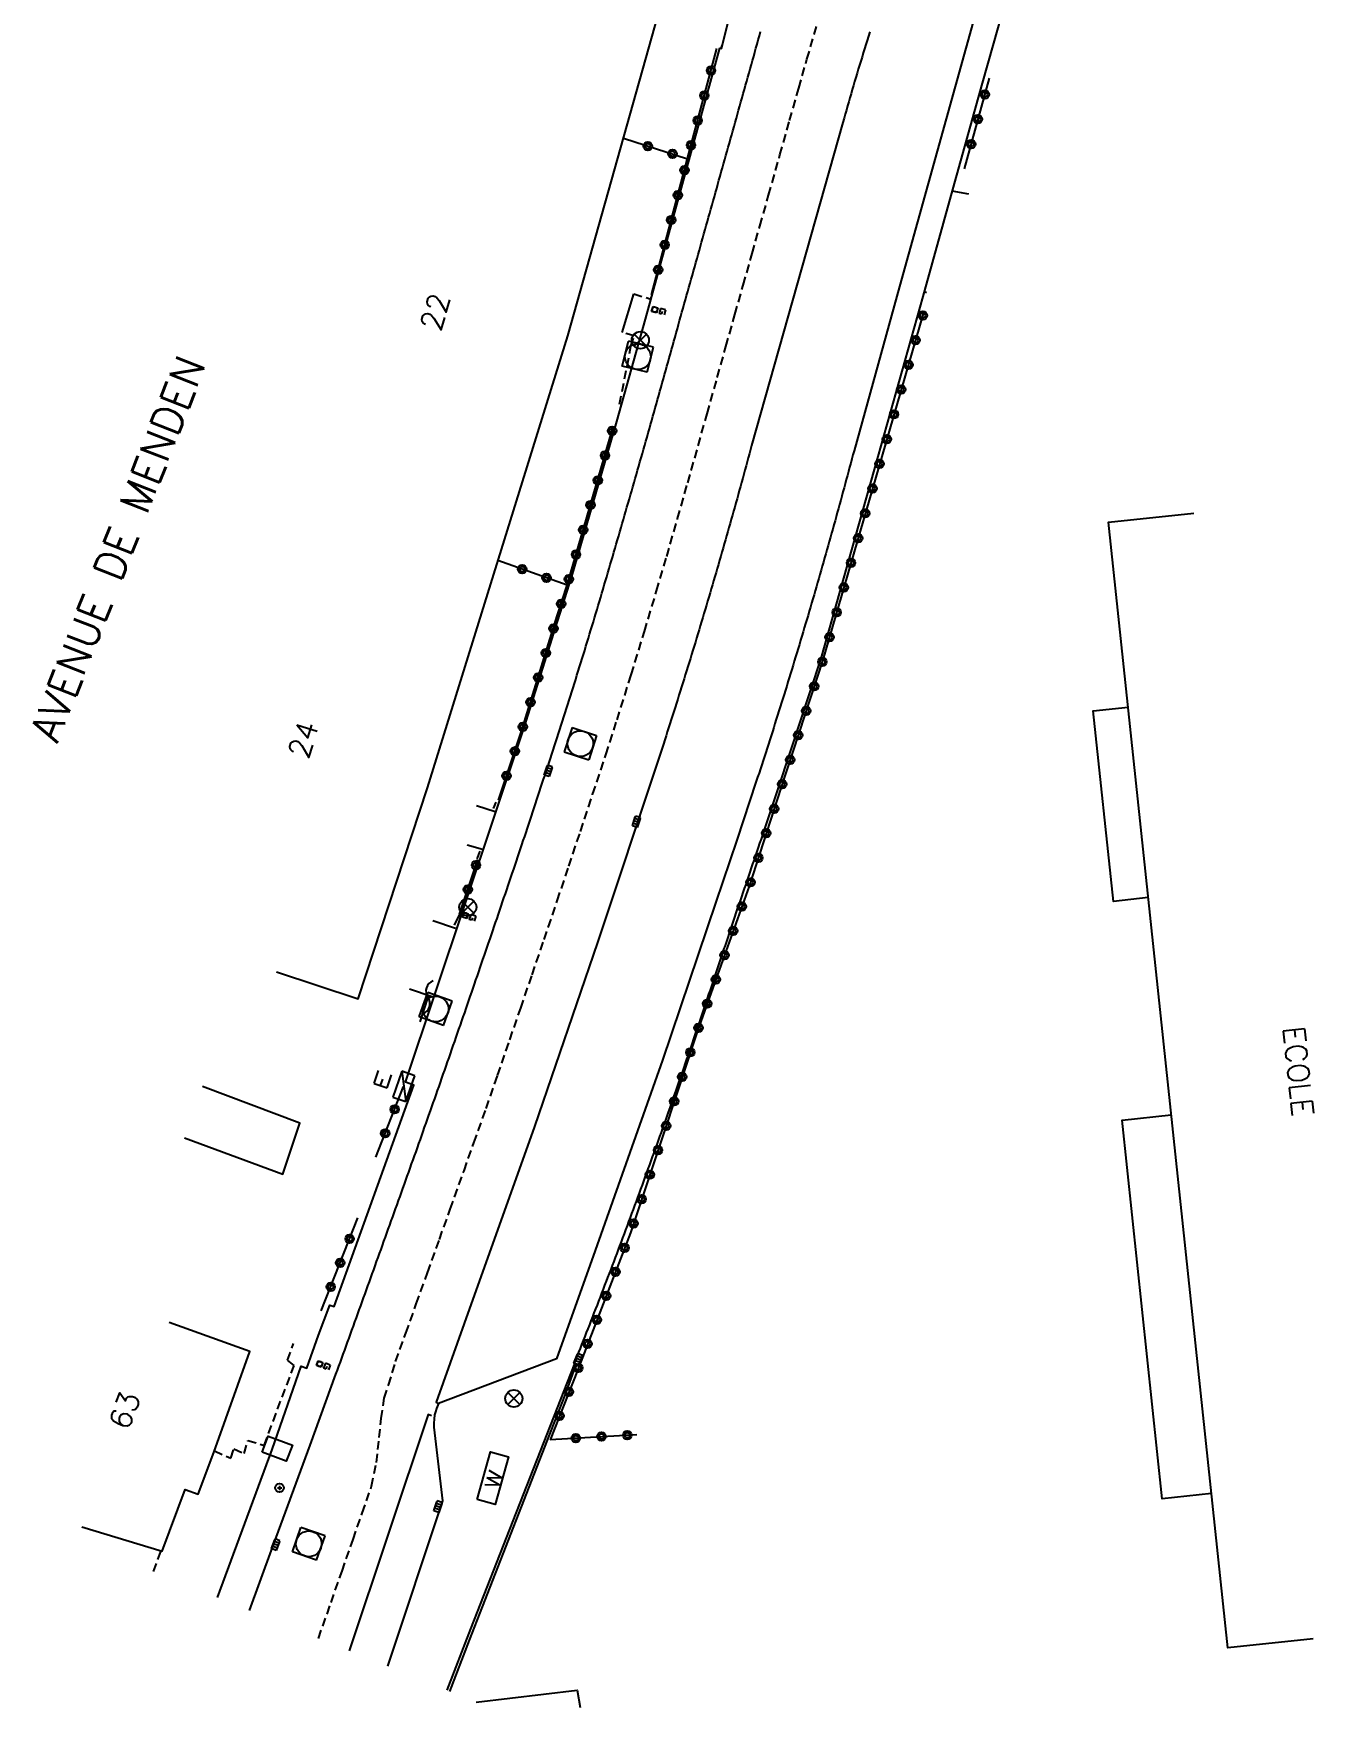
# Model space of a CAD drawing. Header units: millimetres. Extents: x 150035 to 151001, y 152000 to 153000.
# Drawn here: x 150814.3 to 150888.8, y 152597.6 to 152695.1 of the extents above; entities that cross this region are included whole.
import ezdxf
from ezdxf.enums import TextEntityAlignment as Align

# ---------------------------------------------------------------- set-up
doc = ezdxf.new("R2010")
doc.units = ezdxf.units.MM
doc.linetypes.add('DASHED', pattern=[0.75, 0.5, -0.25])
doc.layers.get('0').update_dxf_attribs({"linetype": 'CONTINUOUS'})
for name, color, linetype in [('W0001', 6, 'DASHED'), ('W0003', 5, 'CONTINUOUS'), ('W0006', 2, 'CONTINUOUS'), ('W0008', 7, 'CONTINUOUS'), ('W0014', 7, 'CONTINUOUS'), ('W0017', 7, 'CONTINUOUS'), ('W0021', 2, 'CONTINUOUS'), ('W0100', 7, 'CONTINUOUS'), ('W0103', 1, 'CONTINUOUS'), ('W0104', 1, 'CONTINUOUS'), ('W0106', 7, 'CONTINUOUS'), ('W0112', 1, 'DASHED'), ('W0310', 3, 'CONTINUOUS'), ('W0322', 7, 'CONTINUOUS'), ('W0400', 7, 'CONTINUOUS'), ('W0420', 7, 'CONTINUOUS'), ('W0425', 7, 'CONTINUOUS'), ('W0430', 7, 'CONTINUOUS'), ('W0461', 7, 'CONTINUOUS'), ('W0469', 7, 'CONTINUOUS'), ('W0856', 7, 'CONTINUOUS'), ('W0984', 7, 'CONTINUOUS'), ('W0989', 7, 'CONTINUOUS'), ('W0991', 7, 'CONTINUOUS'), ('W1338', 7, 'CONTINUOUS'), ('W1471', 7, 'CONTINUOUS')]:
    doc.layers.add(name, color=color, linetype=linetype)
doc.styles.get("Standard").update_dxf_attribs({"font": 'romans.shx', "width": 0.85})

# ---------------------------------------------------------------- blocks, each defined once
blk = doc.blocks.new('T856')
for p, q in [((-0.125, 0), (0.125, 0)), ((0, 0.125), (0, -0.125))]:
    blk.add_line(p, q)
blk.add_ellipse((0, 0), major_axis=(-0.177, 0.177), ratio=1, start_param=3.926991, end_param=10.210176)
blk = doc.blocks.new('T400')
for p, q in [((-0.15, 0.3), (0.15, 0.3)), ((-0.15, -0.25), (-0.15, 0.3)), ((-0.15, 0.15), (0.15, 0.15)), ((-0.15, 0), (0.15, 0)), ((0.15, 0.3), (0.15, -0.25)), ((-0.15, -0.15), (0.15, -0.15)), ((-0.15, -0.25), (-0.15, -0.3)), ((-0.15, -0.3), (0.15, -0.3)), ((0.15, -0.3), (0.15, -0.25))]:
    blk.add_line(p, q)
blk = doc.blocks.new('T469')
at = {"color": 0, "linetype": 'Continuous', "flags": 128}
for points in [[(-0.354, 0.354), (0.354, -0.354)], [(-0.354, -0.354), (0.354, 0.354)]]:
    blk.add_lwpolyline(points, dxfattribs=at)
at = {"color": 0, "linetype": 'Continuous'}
blk.add_circle((0, 0), 0.5, dxfattribs=at)
blk = doc.blocks.new('T420')
for p, q in [((0.75, 0.75), (-0.75, 0.75)), ((-0.75, 0.75), (-0.75, -0.75)), ((0.75, 0.75), (0.75, -0.75)), ((0.75, -0.75), (-0.75, -0.75))]:
    blk.add_line(p, q)
blk.add_ellipse((0, 0), major_axis=(-0.53, 0.53), ratio=1, start_param=3.926991, end_param=10.210176)
blk = doc.blocks.new('T1471')
at = {"color": 0, "linetype": 'Continuous', "flags": 128}
blk.add_lwpolyline([(-0.75, -0.5), (-0.75, 0.5), (0.75, 0.5), (0.75, -0.5), (-0.75, -0.5)], dxfattribs=at)
blk = doc.blocks.new('T425')
for p, q in [((-0.15, 0.6), (0.15, 0.6)), ((-0.15, 0.6), (-0.15, 0.3)), ((-0.15, 0.3), (0.15, 0.3)), ((-0.15, 0.15), (0.15, 0.15)), ((-0.15, -0.15), (-0.15, 0.15)), ((0, 0.45), (0.15, 0.45)), ((0.15, 0.45), (0.15, 0.3)), ((0.15, 0.15), (0.15, -0.15)), ((0.15, -0.15), (-0.15, -0.15))]:
    blk.add_line(p, q)
blk.add_ellipse((0, 0), major_axis=(-0.106, 0.106), ratio=1, start_param=3.926991, end_param=10.210176)
blk = doc.blocks.new('T430')
at = {"flags": 128}
for points in [[(-0.4, 2.1), (0.4, 2.1)], [(-0.4, 2.1), (-0.4, 1.3)], [(-0.4, 1.7), (0, 1.7)], [(-0.4, 1.3), (0.4, 1.3)], [(0.8, 0.8), (-0.8, 0.8)], [(-0.8, 0.8), (-0.8, 0)], [(0.8, 0.8), (-0.8, 0)], [(-0.8, 0), (0.8, 0)], [(0.8, 0), (0.8, 0.8)]]:
    blk.add_lwpolyline(points, dxfattribs=at)
blk = doc.blocks.new('t310o')
at = {"color": 0, "linetype": 'Continuous'}
for centre, start, end in [((-0.5, 0.375), 216.8699, 323.1304), ((0.5, -0.375), 36.8699, 143.1303)]:
    blk.add_arc(centre, 0.625, start, end, dxfattribs=at)
blk = doc.blocks.new('t322o')
at = {"color": 0, "linetype": 'Continuous'}
for radius in [0.25, 0.15]:
    blk.add_circle((0, 0), radius, dxfattribs=at)

msp = doc.modelspace()

# ---------------------------------------------------------------- linework, layer by layer
at = {"layer": 'W0001'}
msp.add_lwpolyline([(150830.88, 152601.67), (150831.611, 152603.759), (150832.249, 152605.589), (150832.891, 152607.429), (150833.427, 152608.962), (150833.974, 152610.529), (150834.253, 152611.909), (150834.413, 152613.359), (150834.525, 152614.461), (150834.704, 152615.651), (150834.962, 152616.41), (150835.37, 152617.779), (150835.963, 152619.431), (150836.576, 152621.14), (150837.227, 152622.955), (150837.923, 152624.894), (150838.553, 152626.652), (150839.354, 152628.891), (150839.931, 152630.509), (150840.644, 152632.516), (150841.308, 152634.44), (150842.025, 152636.52), (150842.654, 152638.354), (150843.322, 152640.302), (150844.02, 152642.347), (150844.784, 152644.607), (150845.457, 152646.614), (150846.133, 152648.64), (150846.846, 152650.794), (150847.608, 152653.11), (150848.264, 152655.134), (150849.091, 152657.758), (150849.866, 152660.29), (150850.569, 152662.64), (150851.157, 152664.647), (150851.793, 152666.851), (150852.386, 152668.935), (150852.99, 152671.098), (150853.509, 152672.956), (150854.104, 152675.075), (150854.609, 152676.869), (150855.135, 152678.737), (150855.614, 152680.44), (150856.135, 152682.288), (150856.585, 152683.883), (150857.089, 152685.674), (150857.75, 152688.021), (150858.314, 152690.021), (150858.845, 152691.913), (150859.325, 152693.59), (150859.891, 152695.516)], dxfattribs=at)
at = {"layer": 'W0003'}
msp.add_lwpolyline([(150838.526, 152598.573), (150839.683, 152601.555), (150844.22, 152613.198), (150845.251, 152615.824), (150845.856, 152617.497), (150845.763, 152617.602), (150842.195, 152608.508), (150839.739, 152602.23), (150838.347, 152598.646)], dxfattribs=at)
at = {"layer": 'W0006'}
msp.add_lwpolyline([(150869.636, 152698.014), (150864.711, 152680.358), (150862.066, 152670.807), (150862.003, 152670.567), (150861.939, 152670.326), (150861.875, 152670.086), (150861.811, 152669.845), (150861.747, 152669.605), (150861.682, 152669.364), (150861.618, 152669.124), (150861.553, 152668.884), (150861.488, 152668.643), (150861.423, 152668.403), (150861.358, 152668.163), (150861.292, 152667.923), (150861.226, 152667.683), (150861.161, 152667.443), (150861.095, 152667.203), (150861.028, 152666.963), (150860.962, 152666.723), (150860.896, 152666.483), (150860.829, 152666.243), (150860.762, 152666.004), (150860.695, 152665.764), (150860.628, 152665.524), (150860.56, 152665.285), (150860.493, 152665.045), (150860.425, 152664.806), (150860.357, 152664.566), (150860.289, 152664.327), (150860.221, 152664.088), (150860.152, 152663.848), (150860.084, 152663.609), (150860.015, 152663.37), (150859.946, 152663.131), (150859.877, 152662.892), (150859.807, 152662.653), (150859.738, 152662.414), (150859.668, 152662.175), (150859.598, 152661.936), (150859.528, 152661.697), (150859.458, 152661.458), (150859.388, 152661.22), (150859.317, 152660.981), (150859.245, 152660.738), (150859.173, 152660.496), (150859.101, 152660.253), (150859.029, 152660.011), (150858.956, 152659.768), (150858.883, 152659.526), (150858.81, 152659.284), (150858.737, 152659.041), (150858.664, 152658.799), (150858.59, 152658.557), (150858.516, 152658.315), (150858.442, 152658.073), (150858.368, 152657.831), (150858.294, 152657.589), (150858.219, 152657.348), (150858.145, 152657.106), (150858.07, 152656.864), (150857.995, 152656.622), (150857.92, 152656.381), (150857.844, 152656.139), (150857.769, 152655.898), (150857.693, 152655.656), (150857.617, 152655.415), (150857.541, 152655.174), (150857.464, 152654.933), (150857.388, 152654.691), (150857.311, 152654.45), (150857.234, 152654.209), (150857.157, 152653.968), (150857.08, 152653.727), (150857.002, 152653.486), (150856.925, 152653.246), (150856.847, 152653.005), (150856.769, 152652.764), (150856.691, 152652.523), (150856.613, 152652.283), (150856.534, 152652.042), (150856.455, 152651.802), (150856.376, 152651.561), (150855.246, 152648.137), (150854.029, 152644.527), (150850.912, 152635.331), (150846.988, 152624.257), (150844.731, 152617.951), (150837.866, 152615.347)], dxfattribs=at)
at = {"layer": 'W0008'}
for points in [[(150826.865, 152603.296), (150828.148, 152606.798), (150830.389, 152612.911), (150831.896, 152617.043), (150831.981, 152617.277), (150832.066, 152617.511), (150832.152, 152617.745), (150832.237, 152617.979), (150832.322, 152618.213), (150832.407, 152618.447), (150832.492, 152618.681), (150832.576, 152618.915), (150832.661, 152619.149), (150832.746, 152619.383), (150832.831, 152619.617), (150832.916, 152619.851), (150833, 152620.086), (150833.085, 152620.32), (150833.17, 152620.554), (150833.254, 152620.788), (150833.339, 152621.022), (150833.423, 152621.256), (150833.508, 152621.49), (150833.592, 152621.725), (150833.677, 152621.959), (150833.761, 152622.193), (150833.846, 152622.427), (150833.93, 152622.662), (150834.014, 152622.896), (150834.098, 152623.13), (150834.183, 152623.364), (150834.267, 152623.599), (150834.352, 152623.836), (150834.437, 152624.072), (150834.522, 152624.309), (150834.607, 152624.546), (150834.692, 152624.783), (150834.777, 152625.02), (150834.862, 152625.257), (150834.947, 152625.494), (150835.033, 152625.73), (150835.118, 152625.967), (150835.203, 152626.204), (150835.288, 152626.441), (150835.373, 152626.678), (150835.458, 152626.915), (150835.542, 152627.152), (150835.627, 152627.389), (150835.712, 152627.626), (150835.797, 152627.863), (150835.882, 152628.1), (150835.967, 152628.337), (150836.051, 152628.574), (150836.136, 152628.811), (150836.221, 152629.048), (150836.305, 152629.285), (150836.39, 152629.522), (150836.474, 152629.759), (150836.559, 152629.996), (150836.643, 152630.233), (150836.727, 152630.47), (150836.811, 152630.708), (150836.895, 152630.945), (150836.979, 152631.182), (150837.063, 152631.419), (150837.147, 152631.657), (150837.231, 152631.894), (150837.315, 152632.131), (150837.399, 152632.369), (150837.482, 152632.606), (150837.566, 152632.844), (150837.649, 152633.081), (150837.732, 152633.319), (150837.816, 152633.558), (150837.899, 152633.796), (150837.983, 152634.034), (150838.066, 152634.272), (150838.149, 152634.511), (150838.233, 152634.749), (150838.316, 152634.988), (150838.399, 152635.226), (150838.482, 152635.464), (150838.565, 152635.703), (150838.648, 152635.941), (150838.731, 152636.18), (150838.814, 152636.418), (150838.897, 152636.657), (150838.98, 152636.895), (150839.062, 152637.134), (150839.145, 152637.372), (150839.228, 152637.611), (150839.31, 152637.85), (150839.393, 152638.088), (150839.475, 152638.327), (150839.557, 152638.565), (150839.64, 152638.804), (150839.722, 152639.043), (150839.804, 152639.282), (150839.886, 152639.52), (150839.969, 152639.759), (150840.051, 152639.998), (150840.133, 152640.237), (150840.215, 152640.475), (150840.297, 152640.714), (150840.378, 152640.953), (150840.46, 152641.192), (150840.542, 152641.431), (150840.624, 152641.67), (150840.705, 152641.909), (150840.787, 152642.147), (150840.869, 152642.386), (150840.95, 152642.625), (150841.032, 152642.864), (150841.113, 152643.103), (150841.194, 152643.342), (150841.276, 152643.581), (150841.357, 152643.82), (150841.438, 152644.06), (150841.519, 152644.299), (150841.6, 152644.536), (150841.682, 152644.774), (150841.763, 152645.012), (150841.844, 152645.25), (150841.925, 152645.488), (150842.006, 152645.726), (150842.087, 152645.964), (150842.167, 152646.202), (150842.248, 152646.44), (150842.328, 152646.679), (150842.408, 152646.917), (150842.489, 152647.155), (150842.569, 152647.393), (150842.649, 152647.632), (150842.729, 152647.87), (150842.809, 152648.108), (150842.888, 152648.347), (150842.968, 152648.585), (150843.047, 152648.824), (150843.127, 152649.062), (150843.206, 152649.301), (150843.285, 152649.539), (150843.364, 152649.778), (150843.443, 152650.016), (150843.522, 152650.255), (150843.601, 152650.494), (150843.679, 152650.733), (150843.758, 152650.971), (150843.836, 152651.21), (150843.915, 152651.449), (150843.993, 152651.688), (150844.071, 152651.927), (150844.15, 152652.168), (150844.229, 152652.41), (150844.307, 152652.652), (150844.386, 152652.893), (150844.465, 152653.135), (150844.543, 152653.376), (150844.622, 152653.618), (150844.7, 152653.86), (150844.778, 152654.101), (150844.856, 152654.343), (150844.934, 152654.585), (150845.012, 152654.827), (150845.09, 152655.069), (150845.168, 152655.311), (150845.245, 152655.553), (150845.322, 152655.795), (150845.4, 152656.037), (150845.476, 152656.279), (150845.553, 152656.521), (150845.63, 152656.763), (150845.706, 152657.006), (150845.782, 152657.248), (150845.858, 152657.49), (150845.934, 152657.733), (150846.01, 152657.975), (150846.085, 152658.218), (150846.16, 152658.461), (150846.235, 152658.704), (150846.31, 152658.946), (150846.382, 152659.184), (150846.455, 152659.421), (150846.527, 152659.659), (150846.599, 152659.897), (150846.671, 152660.134), (150846.743, 152660.372), (150846.815, 152660.61), (150846.886, 152660.848), (150846.958, 152661.085), (150847.029, 152661.323), (150847.1, 152661.561), (150847.171, 152661.799), (150847.242, 152662.037), (150847.313, 152662.275), (150847.384, 152662.513), (150847.454, 152662.751), (150847.525, 152662.99), (150847.595, 152663.228), (150847.665, 152663.466), (150847.735, 152663.704), (150847.805, 152663.942), (150847.875, 152664.181), (150847.945, 152664.419), (150848.014, 152664.657), (150848.084, 152664.896), (150848.154, 152665.134), (150848.223, 152665.373), (150848.292, 152665.611), (150848.362, 152665.85), (150848.431, 152666.088), (150848.5, 152666.327), (150848.569, 152666.565), (150848.638, 152666.804), (150848.707, 152667.042), (150848.776, 152667.281), (150848.845, 152667.519), (150848.914, 152667.758), (150848.983, 152667.997), (150849.051, 152668.235), (150849.12, 152668.474), (150849.189, 152668.712), (150849.258, 152668.951), (150849.326, 152669.19), (150849.395, 152669.428), (150849.463, 152669.667), (150849.533, 152669.909), (150849.602, 152670.151), (150849.671, 152670.393), (150849.74, 152670.635), (150849.809, 152670.877), (150849.878, 152671.119), (150849.947, 152671.361), (150850.015, 152671.603), (150850.084, 152671.845), (150850.152, 152672.087), (150850.22, 152672.329), (150850.289, 152672.571), (150850.357, 152672.813), (150850.425, 152673.056), (150850.493, 152673.298), (150850.56, 152673.54), (150850.628, 152673.782), (150850.696, 152674.025), (150850.764, 152674.267), (150850.831, 152674.509), (150850.899, 152674.752), (150850.967, 152674.994), (150851.034, 152675.236), (150851.102, 152675.479), (150851.169, 152675.721), (150851.237, 152675.963), (150851.304, 152676.206), (150851.372, 152676.448), (150851.439, 152676.691), (150851.507, 152676.933), (150851.575, 152677.175), (150851.642, 152677.418), (150851.71, 152677.66), (150851.778, 152677.902), (150851.845, 152678.144), (150851.913, 152678.387), (150851.981, 152678.629), (150852.049, 152678.871), (150852.116, 152679.111), (150852.184, 152679.351), (150852.251, 152679.592), (150852.318, 152679.832), (150852.386, 152680.072), (150852.453, 152680.312), (150852.521, 152680.552), (150852.588, 152680.792), (150852.655, 152681.032), (150852.723, 152681.272), (150852.79, 152681.512), (150852.857, 152681.753), (150852.925, 152681.993), (150852.992, 152682.233), (150853.059, 152682.473), (150853.127, 152682.713), (150853.194, 152682.953), (150853.261, 152683.193), (150853.329, 152683.433), (150853.396, 152683.674), (150853.463, 152683.914), (150853.531, 152684.154), (150853.598, 152684.394), (150853.665, 152684.634), (150853.733, 152684.874), (150853.8, 152685.114), (150853.867, 152685.354), (150853.935, 152685.594), (150854.002, 152685.835), (150854.069, 152686.075), (150854.137, 152686.315), (150854.204, 152686.555), (150854.271, 152686.795), (150854.339, 152687.035), (150854.406, 152687.275), (150854.473, 152687.515), (150854.541, 152687.756), (150854.608, 152687.996), (150854.675, 152688.236), (150854.743, 152688.476), (150854.81, 152688.716), (150854.877, 152688.956), (150854.945, 152689.196), (150855.012, 152689.436), (150855.079, 152689.677), (150855.147, 152689.917), (150855.214, 152690.157), (150855.281, 152690.397), (150855.348, 152690.637), (150855.416, 152690.877), (150855.483, 152691.117), (150855.55, 152691.357), (150855.618, 152691.598), (150855.685, 152691.838), (150855.752, 152692.078), (150855.82, 152692.318), (150855.887, 152692.558), (150855.954, 152692.798), (150856.021, 152693.038), (150856.089, 152693.279), (150856.156, 152693.519), (150856.223, 152693.759), (150856.291, 152693.999), (150856.358, 152694.239), (150856.425, 152694.479), (150856.493, 152694.719), (150856.56, 152694.959), (150856.627, 152695.2)], [(150862.992, 152695.184), (150862.913, 152694.938), (150862.834, 152694.691), (150862.757, 152694.444), (150862.679, 152694.197), (150862.606, 152693.961), (150862.533, 152693.724), (150862.46, 152693.488), (150862.388, 152693.251), (150862.317, 152693.014), (150862.245, 152692.777), (150862.175, 152692.539), (150862.104, 152692.302), (150862.034, 152692.065), (150861.965, 152691.827), (150861.896, 152691.589), (150861.827, 152691.351), (150861.759, 152691.113), (150861.692, 152690.875), (150861.624, 152690.637), (150861.558, 152690.398), (150861.491, 152690.16), (150861.425, 152689.921), (150856.102, 152671.116), (150856.038, 152670.877), (150855.973, 152670.637), (150855.909, 152670.398), (150855.844, 152670.158), (150855.779, 152669.919), (150855.714, 152669.68), (150855.648, 152669.44), (150855.583, 152669.201), (150855.517, 152668.962), (150855.451, 152668.723), (150855.385, 152668.484), (150855.319, 152668.245), (150855.253, 152668.006), (150855.186, 152667.767), (150855.12, 152667.528), (150855.053, 152667.289), (150854.986, 152667.051), (150854.919, 152666.812), (150854.851, 152666.573), (150854.784, 152666.335), (150854.716, 152666.096), (150854.649, 152665.858), (150854.581, 152665.619), (150854.512, 152665.381), (150854.444, 152665.142), (150854.376, 152664.904), (150854.307, 152664.666), (150854.238, 152664.427), (150854.169, 152664.189), (150854.1, 152663.951), (150854.031, 152663.713), (150853.961, 152663.475), (150853.892, 152663.237), (150853.822, 152662.999), (150853.752, 152662.761), (150853.682, 152662.523), (150853.612, 152662.285), (150853.541, 152662.047), (150853.47, 152661.809), (150853.399, 152661.571), (150853.328, 152661.332), (150853.257, 152661.094), (150853.186, 152660.856), (150853.114, 152660.617), (150853.042, 152660.379), (150852.97, 152660.141), (150852.898, 152659.903), (150852.826, 152659.665), (150852.753, 152659.427), (150852.681, 152659.189), (150852.608, 152658.952), (150852.535, 152658.714), (150852.462, 152658.476), (150852.389, 152658.238), (150852.315, 152658.001), (150852.242, 152657.763), (150852.168, 152657.526), (150852.094, 152657.288), (150852.02, 152657.051), (150851.946, 152656.813), (150851.872, 152656.576), (150851.797, 152656.339), (150851.723, 152656.101), (150851.648, 152655.864), (150851.573, 152655.627), (150851.498, 152655.39), (150851.422, 152655.153), (150851.347, 152654.916), (150851.271, 152654.679), (150851.195, 152654.442), (150851.119, 152654.205), (150851.043, 152653.968), (150850.967, 152653.732), (150850.891, 152653.495), (150850.814, 152653.258), (150850.737, 152653.022), (150850.66, 152652.785), (150847.127, 152642.178), (150843.468, 152631.465), (150839.36, 152620.004), (150837.727, 152615.411), (150837.869, 152615.34), (150837.752, 152615.052), (150837.687, 152614.865), (150837.641, 152614.673), (150837.607, 152614.435), (150837.59, 152614.196), (150837.589, 152613.956), (150838.097, 152609.673), (150834.895, 152600.044)]]:
    msp.add_lwpolyline(points, dxfattribs=at)
at = {"layer": 'W0014'}
for points in [[(150871.061, 152697.629), (150869.531, 152692.2), (150867.794, 152686.017), (150866.071, 152679.78), (150863.461, 152670.459), (150860.137, 152658.711), (150857.662, 152651.237), (150857.59, 152651.004), (150857.513, 152650.771), (150857.436, 152650.539), (150857.359, 152650.306), (150857.282, 152650.074), (150857.204, 152649.842), (150857.127, 152649.609), (150857.049, 152649.377), (150856.971, 152649.145), (150856.893, 152648.913), (150856.813, 152648.673), (150856.732, 152648.434), (150856.651, 152648.194), (150856.57, 152647.955), (150856.489, 152647.715), (150856.408, 152647.476), (150856.327, 152647.236), (150856.245, 152646.997), (150856.164, 152646.758), (150856.082, 152646.518), (150856.001, 152646.279), (150855.92, 152646.04), (150855.838, 152645.801), (150855.757, 152645.561), (150855.675, 152645.322), (150855.594, 152645.083), (150855.513, 152644.843), (150855.431, 152644.604), (150855.351, 152644.367), (150855.271, 152644.131), (150855.191, 152643.895), (150855.112, 152643.658), (150855.032, 152643.422), (150854.952, 152643.185), (150854.872, 152642.949), (150854.793, 152642.712), (150854.713, 152642.476), (150854.634, 152642.239), (150854.554, 152642.002), (150854.475, 152641.766), (150854.395, 152641.529), (150854.316, 152641.293), (150854.237, 152641.056), (150854.157, 152640.819), (150854.078, 152640.583), (150853.999, 152640.346), (150853.919, 152640.109), (150853.84, 152639.873), (150853.76, 152639.636), (150853.681, 152639.4), (150853.601, 152639.163), (150853.522, 152638.927), (150853.442, 152638.69), (150853.363, 152638.453), (150853.283, 152638.217), (150853.203, 152637.98), (150853.123, 152637.744), (150853.043, 152637.508), (150852.963, 152637.271), (150852.883, 152637.035), (150852.803, 152636.799), (150852.722, 152636.562), (150852.642, 152636.326), (150852.561, 152636.09), (150852.48, 152635.854), (150852.4, 152635.617), (150852.319, 152635.381), (150852.237, 152635.145), (150852.156, 152634.909), (150852.075, 152634.674), (150851.993, 152634.438), (150851.911, 152634.202), (150851.829, 152633.966), (150851.747, 152633.73), (150851.665, 152633.495), (150851.582, 152633.258), (150851.498, 152633.02), (150851.415, 152632.783), (150851.332, 152632.546), (150851.248, 152632.309), (150851.164, 152632.072), (150851.081, 152631.835), (150850.997, 152631.598), (150850.913, 152631.362), (150850.828, 152631.125), (150850.744, 152630.888), (150850.66, 152630.651), (150850.575, 152630.415), (150850.49, 152630.178), (150850.406, 152629.941), (150850.321, 152629.705), (150850.235, 152629.468), (150850.15, 152629.232), (150850.065, 152628.996), (150849.979, 152628.759), (150849.893, 152628.523), (150849.808, 152628.287), (150849.722, 152628.051), (150849.636, 152627.814), (150849.549, 152627.578), (150849.463, 152627.342), (150849.376, 152627.106), (150849.289, 152626.871), (150849.203, 152626.635), (150849.116, 152626.399), (150849.028, 152626.163), (150848.941, 152625.928), (150848.853, 152625.692), (150848.766, 152625.456), (150848.678, 152625.221), (150848.592, 152624.99), (150848.505, 152624.759), (150848.418, 152624.528), (150848.332, 152624.298), (150848.245, 152624.067), (150848.158, 152623.837), (150848.07, 152623.606), (150847.983, 152623.375), (150847.896, 152623.145), (150847.808, 152622.915), (150847.72, 152622.684), (150847.632, 152622.454), (150847.544, 152622.224), (150847.456, 152621.994), (150847.367, 152621.764), (150847.279, 152621.534), (150847.19, 152621.304), (150847.101, 152621.074), (150847.012, 152620.844), (150846.923, 152620.614), (150846.833, 152620.385), (150846.744, 152620.155), (150846.654, 152619.925), (150846.564, 152619.696), (150846.474, 152619.466), (150846.384, 152619.237), (150846.294, 152619.008), (150846.203, 152618.778), (150846.113, 152618.549), (150846.022, 152618.32), (150845.931, 152618.091), (150845.84, 152617.862), (150845.749, 152617.633)], [(150825.004, 152604.049), (150828.18, 152612.662), (150829.875, 152617.514), (150830.194, 152617.398), (150830.889, 152619.318), (150831.536, 152621.061), (150831.793, 152620.985), (150836.43, 152633.879), (150835.94, 152634.039), (150842.874, 152654.751), (150844.807, 152660.872), (150845.627, 152663.49), (150848.251, 152672.511), (150849.821, 152678.121), (150850.24, 152679.584), (150852.471, 152687.739), (150854.262, 152694.233), (150854.266, 152694.237), (150854.342, 152694.217), (150854.766, 152695.827)]]:
    msp.add_lwpolyline(points, dxfattribs=at)
at = {"layer": 'W0017'}
for points in [[(150867.754, 152685.941), (150868.732, 152685.763)], [(150866.294, 152679.99), (150866.157, 152680.051)], [(150841.175, 152649.781), (150840.086, 152650.131)], [(150840.422, 152647.587), (150839.53, 152647.852)], [(150838.868, 152642.998), (150837.541, 152643.438)], [(150836.175, 152639.484), (150837.495, 152639.031)], [(150840.07, 152597.948), (150845.939, 152598.654), (150846.115, 152597.644)]]:
    msp.add_lwpolyline(points, dxfattribs=at)
at = {"layer": 'W0021'}
msp.add_lwpolyline([(150837.454, 152614.621), (150837.258, 152614.694), (150832.66, 152600.949)], dxfattribs=at)
at = {"layer": 'W0100'}
for points in [[(150828.435, 152640.471), (150833.184, 152638.907), (150837.226, 152651.181), (150845.396, 152677.492), (150852.838, 152703.921)], [(150817.104, 152608.156), (150821.779, 152606.738), (150823.117, 152610.344), (150823.878, 152610.059), (150824.776, 152612.48), (150826.89, 152618.369), (150822.183, 152620.058)]]:
    msp.add_lwpolyline(points, dxfattribs=at)
at = {"layer": 'W0103'}
msp.add_lwpolyline([(150823.069, 152630.813), (150828.801, 152628.686), (150829.794, 152631.657), (150824.134, 152633.791)], dxfattribs=at)
at = {"layer": 'W0104'}
for points in [[(150888.804, 152601.639), (150883.832, 152601.112), (150876.885, 152666.648), (150881.857, 152667.175)], [(150879.202, 152644.788), (150877.184, 152644.571), (150875.991, 152655.666), (150878.026, 152655.885)], [(150882.879, 152610.1), (150880.007, 152609.798), (150877.689, 152631.84), (150880.543, 152632.141)]]:
    msp.add_lwpolyline(points, dxfattribs=at)
at = {"layer": 'W0106'}
msp.add_lwpolyline([(150848.574, 152677.686), (150849.24, 152679.934)], dxfattribs=at)
at = {"layer": 'W0112'}
for points in [[(150854.331, 152694.24), (150854.381, 152694.388)], [(150849.24, 152679.935), (150850.24, 152679.629), (150850.278, 152679.764)], [(150848.418, 152673.519), (150849.079, 152676.882), (150849.261, 152677.487), (150848.574, 152677.686)], [(150848.151, 152672.123), (150848.179, 152672.263)], [(150824.815, 152612.58), (150825.783, 152612.159), (150825.957, 152612.703), (150826.547, 152612.433), (150826.774, 152613.195), (150827.71, 152612.897), (150829.456, 152617.553), (150829.066, 152617.855), (150829.433, 152618.83)], [(150821.278, 152605.558), (150821.715, 152606.781)]]:
    msp.add_lwpolyline(points, dxfattribs=at)
at = {"layer": 'W0310'}
for points in [[(150841.073, 152649.977), (150841.22, 152650.347)], [(150840.122, 152647.041), (150840.293, 152647.49)], [(150838.806, 152643.195), (150839.102, 152643.833)], [(150836.804, 152637.556), (150837.259, 152638.998)]]:
    msp.add_lwpolyline(points, dxfattribs=at)
at = {"layer": 'W0322'}
for points in [[(150850.277, 152679.883), (150852.367, 152687.807), (150854.087, 152694.228)], [(150869.943, 152692.485), (150868.483, 152687.212)], [(150866.12, 152678.845), (150863.678, 152670.464), (150860.257, 152658.63), (150857.805, 152651.16), (150855.966, 152645.463), (150852.948, 152637.039), (150851.007, 152631.155), (150849.044, 152625.276), (150845.957, 152617.264), (150844.367, 152613.222)], [(150841.357, 152650.463), (150842.702, 152654.484), (150844.788, 152661.203), (150845.356, 152662.982), (150848.011, 152672.051)], [(150839.098, 152643.835), (150840.165, 152647.016)], [(150834.221, 152629.672), (150835.834, 152633.79)], [(150831.04, 152620.744), (150833.174, 152626.145)]]:
    msp.add_lwpolyline(points, dxfattribs=at)
at = {"layer": 'W0461'}
msp.add_lwpolyline([(150840.111, 152609.753), (150840.893, 152612.533), (150841.947, 152612.236), (150841.164, 152609.457), (150840.111, 152609.753)], dxfattribs=at)
at = {"layer": 'W1338'}
for points in [[(150848.634, 152688.992), (150852.367, 152687.806)], [(150845.353, 152662.981), (150841.333, 152664.407)], [(150844.371, 152613.245), (150849.42, 152613.533)]]:
    msp.add_lwpolyline(points, dxfattribs=at)

# ---------------------------------------------------------------- block references
at = {"layer": 'W0310', "rotation": 72.4995389869379}
msp.add_blockref('t310o', (150837.256, 152638.987), dxfattribs=at)
at = {"layer": 'W0322'}
for p, rotation in [((150853.74, 152692.932), 75.00101575892535), ((150853.351, 152691.483), 75.00101575892535), ((150869.684, 152691.548), 254.5276720498812), ((150852.963, 152690.034), 75.00101575892535), ((150869.283, 152690.103), 254.5276720498812), ((150852.575, 152688.585), 75.00101575892535), ((150868.883, 152688.657), 254.5276720498812), ((150852.19, 152687.135), 75.23032005187858), ((150851.807, 152685.685), 75.23032005187858), ((150851.425, 152684.234), 75.23032005187858), ((150851.042, 152682.784), 75.23032005187858), ((150850.66, 152681.334), 75.23032005187858), ((150866.073, 152678.683), 253.7555839063238), ((150865.653, 152677.243), 253.7555839063238), ((150865.233, 152675.803), 253.7555839063238), ((150864.814, 152674.363), 253.7555839063238), ((150864.394, 152672.923), 253.7555839063238), ((150847.985, 152671.962), 73.68339482386173), ((150863.975, 152671.483), 253.7555839063238), ((150847.563, 152670.523), 73.68339482386173), ((150863.556, 152670.042), 253.8784737556797), ((150847.142, 152669.083), 73.68339482386173), ((150863.139, 152668.601), 253.8784737556797), ((150846.721, 152667.644), 73.68339482386173), ((150862.723, 152667.16), 253.8784737556797), ((150846.299, 152666.204), 73.68339482386173), ((150862.306, 152665.719), 253.8784737556797), ((150845.878, 152664.764), 73.68339482386173), ((150861.89, 152664.278), 253.8784737556797), ((150845.456, 152663.325), 73.68339482386173), ((150861.473, 152662.837), 253.8784737556797), ((150845.009, 152661.893), 72.31027755581738), ((150861.057, 152661.396), 253.8784737556797), ((150844.559, 152660.462), 72.75182978715061), ((150860.64, 152659.955), 253.8784737556797), ((150844.114, 152659.03), 72.75182978715061), ((150860.22, 152658.515), 251.825604665154), ((150843.669, 152657.597), 72.75182978715061), ((150859.752, 152657.09), 251.825604665154), ((150843.224, 152656.165), 72.75182978715061), ((150859.284, 152655.665), 251.825604665154), ((150842.78, 152654.732), 72.75182978715061), ((150858.816, 152654.24), 251.825604665154), ((150842.309, 152653.308), 71.49071243986792), ((150858.348, 152652.815), 251.825604665154), ((150841.833, 152651.886), 71.49071243986792), ((150857.88, 152651.39), 251.825604665154), ((150857.418, 152649.963), 252.1095751430674), ((150856.958, 152648.535), 252.1095751430674), ((150840.052, 152646.679), 71.44825216600995), ((150856.497, 152647.108), 252.1095751430674), ((150856.036, 152645.68), 252.1095751430674), ((150839.575, 152645.257), 71.44825216600995), ((150855.537, 152644.266), 250.2921462162998), ((150855.031, 152642.853), 250.2921462162998), ((150854.525, 152641.441), 250.2921462162998), ((150854.019, 152640.029), 250.2921462162998), ((150853.514, 152638.617), 250.2921462162998), ((150853.008, 152637.205), 250.2921462162998), ((150852.534, 152635.782), 251.7394777026699), ((150852.064, 152634.357), 251.7394777026699), ((150851.594, 152632.933), 251.7394777026699), ((150835.315, 152632.465), 68.61358867580158), ((150834.768, 152631.068), 68.61358867580158), ((150851.124, 152631.509), 251.7394777026699), ((150850.65, 152630.085), 251.5386771633852), ((150850.175, 152628.663), 251.5386771633852), ((150849.7, 152627.24), 251.5386771633852), ((150849.225, 152625.817), 251.5386771633852), ((150832.693, 152624.93), 68.43657165398965), ((150848.71, 152624.408), 248.9284980184354), ((150832.142, 152623.534), 68.43657165398965), ((150848.171, 152623.009), 248.9284980184354), ((150831.591, 152622.139), 68.43657165398965), ((150847.631, 152621.609), 248.9284980184354), ((150847.092, 152620.209), 248.9284980184354), ((150846.553, 152618.81), 248.9284980184354), ((150846.014, 152617.41), 248.9284980184354), ((150845.465, 152616.014), 248.5264179706948), ((150844.916, 152614.618), 248.5264179706948)]:
    msp.add_blockref('t322o', p, dxfattribs=dict(at, rotation=rotation))
at = {"layer": 'W0400'}
for p, rotation in [((150844.263, 152652.166), 162.4938309302894), ((150849.394, 152649.206), 162.4764492049003), ((150846.008, 152617.92), 158.5001046908314), ((150837.833, 152609.337), 161.636174820217), ((150828.388, 152607.123), 159.0765107850583)]:
    msp.add_blockref('T400', p, dxfattribs=dict(at, rotation=rotation))
at = {"layer": 'W0420'}
for p, rotation in [((150849.477, 152676.28), 255.9395796866995), ((150846.133, 152653.751), 72.0493616141158), ((150837.7, 152638.312), 250.4096022675716), ((150830.316, 152607.172), 250.5063937061122)]:
    msp.add_blockref('T420', p, dxfattribs=dict(at, rotation=rotation))
at = {"layer": 'W0425'}
for p, rotation in [((150850.466, 152679.023), 254.3465057532199), ((150839.426, 152643.758), 251.3886959549601), ((150830.95, 152617.641), 250.099360075725)]:
    msp.add_blockref('T425', p, dxfattribs=dict(at, rotation=rotation))
at = {"layer": 'W0430', "rotation": 70.95003179948719}
msp.add_blockref('T430', (150836.236, 152633.668), dxfattribs=at)
at = {"layer": 'W0469'}
for p in [(150849.626, 152677.237), (150839.576, 152644.234), (150842.257, 152615.628)]:
    msp.add_blockref('T469', p, dxfattribs=at)
at = {"layer": 'W0856'}
msp.add_blockref('T856', (150828.611, 152610.427), dxfattribs=at)
at = {"layer": 'W1338'}
for p, rotation in [((150850.064, 152688.538), 342.3888148548295), ((150851.493, 152688.084), 342.3888148548295), ((150842.747, 152663.906), 160.462016163399), ((150844.161, 152663.404), 160.462016163399), ((150848.864, 152613.501), 3.257190646809467), ((150845.869, 152613.33), 3.257190646809467), ((150847.366, 152613.416), 3.257190646809467)]:
    msp.add_blockref('t322o', p, dxfattribs=dict(at, rotation=rotation))
at = {"layer": 'W1471', "rotation": 339.1316995892959}
msp.add_blockref('T1471', (150828.478, 152612.71), dxfattribs=at)

# ---------------------------------------------------------------- texts
at = {"layer": 'W0984'}
for s, rotation, p in [('ECOLE', 276.05068, (150887.319, 152634.618)), ('w', 74.2767, (150841.493, 152610.817))]:
    msp.add_text(s, height=1.25, rotation=rotation, dxfattribs=at).set_placement(p, align=Align.CENTER)
at = {"layer": 'W0989'}
msp.add_text('AVENUE DE MENDEN', height=1.75, rotation=68.59787, dxfattribs=at).set_placement((150814.849, 152654.056), align=Align.MIDDLE_LEFT)
at = {"layer": 'W0991'}
for s, rotation, p in [('22', 73.4604, (150838.278, 152678.709)), ('24', 72.27625, (150830.598, 152653.812)), ('63', 69.64139, (150820.176, 152614.726))]:
    msp.add_text(s, height=1.25, rotation=rotation, dxfattribs=at).set_placement(p, align=Align.CENTER)

doc.saveas('drawing.dxf')
